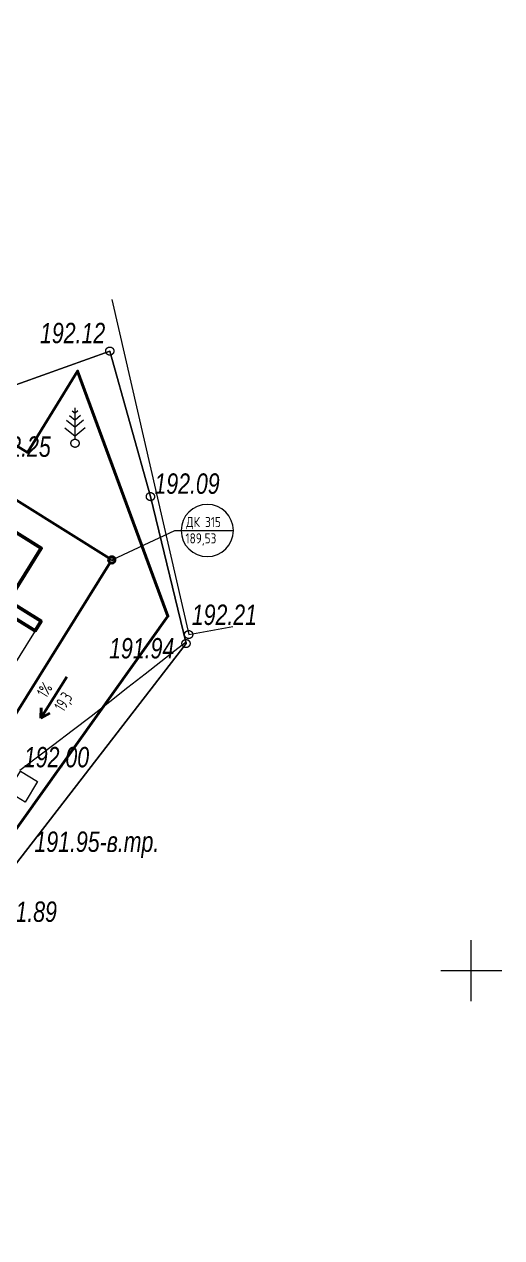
# Model space of a CAD drawing. Header units: millimetres. Extents: x -38151500 to -27467627, y -20617104 to -20349562.
# Drawn here: x -29043029 to -29019542, y -20517064 to -20457442 of the extents above; entities that cross this region are included whole.
import ezdxf
from ezdxf.xclip import XClip

# ---------------------------------------------------------------- set-up
doc = ezdxf.new("R2010")
doc.units = ezdxf.units.MM
doc.header["$MEASUREMENT"] = 0
doc.header["$XCLIPFRAME"] = 0
doc.linetypes.add('Wipeout_Contour', pattern=[1000, 0, -1000])
for name, color, linetype in [('!!! ПОДОСНОВА', 7, 'Continuous'), ('Дренаж', 7, 'Continuous'), ('Дренаж выноски', 7, 'Continuous')]:
    doc.layers.add(name, color=color, linetype=linetype)
for name, color, linetype, lineweight, true_color in [('Дренаж выноски_Ном._пера__20', 7, 'Continuous', 40, 0xe15500), ('Дренаж выноски_Ном._пера__21', 7, 'Continuous', 15, 0xfb5f00), ('Дренаж_Ном._пера__20', 7, 'Continuous', 40, 0xe15500)]:
    doc.layers.add(name, color=color, linetype=linetype, lineweight=lineweight, true_color=true_color)
for name, color, linetype, lineweight in [('Новый_Defpoints_Ном._пера__16', 16, 'Continuous', 20), ('Новый_ГП_Граница участка_Ном._пера__1', 1, 'Continuous', 40), ('Новый_ГП_Здание сооружение_Ном._пера__22', 22, 'Continuous', 50), ('Чертеж_1_Новофедоровское_снт 28_07$0$tp_отметки_новые_Ном._пера__253', 252, 'Continuous', 18), ('Чертеж_1_Новый_ГП_Топография_Ном._пера__253', 252, 'Continuous', 18), ('Чертеж_1_Новый_Новофедоровское_снт 28_07$0$SETKA_Ном._пера__7', 7, 'Continuous', 18), ('Чертеж_1_Новый_Новофедоровское_снт 28_07$0$tp_Здания_Ном._пера__253', 252, 'Continuous', 18), ('Чертеж_1_Новый_Новофедоровское_снт 28_07$0$tp_Ограждения ДЕР_Ном._пера__253', 252, 'Continuous', 18), ('Чертеж_1_Новый_Новофедоровское_снт 28_07$0$tp_Ограждения мет_Ном._пера__253', 252, 'Continuous', 18), ('Чертеж_1_Новый_Новофедоровское_снт 28_07$0$tp_отметки_новые_Ном._пера__7', 7, 'Continuous', 18), ('Чертеж_1_Новый_Новофедоровское_снт 28_07$0$tp_растительность_Ном._пера__7', 7, 'Continuous', 18), ('Чертеж_1_Новый_Новофедоровское_снт 28_07$0$tp_рельеф_Ном._пера__253', 252, 'Continuous', 18)]:
    doc.layers.add(name, color=color, linetype=linetype, lineweight=lineweight)
doc.styles.add('РЎР“Р•РќР•Р\xa0РР\xa0_РЎРўРР›Р¬_1', font='arial.ttf', dxfattribs={"width": 0.75})
doc.styles.add('РЎР“Р•РќР•Р\xa0РР\xa0_РЎРўРР›Р¬_6', font='', dxfattribs={"width": 0.8})
doc.styles.add('РЎР“Р•РќР•Р\xa0РР\xa0_РЎРўРР›Р¬_7', font='')
doc.styles.get('РЎР“Р•РќР•Р\xa0РР\xa0_РЎРўРР›Р¬_6').set_extended_font_data('GOST_type_A')
doc.styles.get('РЎР“Р•РќР•Р\xa0РР\xa0_РЎРўРР›Р¬_7').set_extended_font_data('GOST_type_A')

# ---------------------------------------------------------------- blocks, each defined once
blk = doc.blocks.new('Чертеж_6_1', base_point=(9028958, 0))
at = {"layer": 'Чертеж_1_Новый_ГП_Топография_Ном._пера__253', "color": 252, "lineweight": 18, "flags": 128}
for points in [[(-29093242, -20517064), (-29093202, -20517000), (-29082715, -20499900), (-29056545, -20516708), (-29044984, -20500671), (-29035068, -20487867), (-29036822, -20480650), (-29038827, -20473503), (-29044320, -20475465), (-29047175, -20474628), (-29061447, -20465849), (-29051497, -20449640), (-29059106, -20444942), (-29100137, -20512686)], [(-29062272, -20466500), (-29042872, -20478480), (-29040402, -20474480), (-29035962, -20486530), (-29045692, -20500140), (-29044832, -20500700), (-29056192, -20516190), (-29056522, -20516730), (-29056792, -20516560), (-29081272, -20500980), (-29070592, -20483870), (-29072302, -20482750)]]:
    blk.add_lwpolyline(points, close=True, dxfattribs=at)
at = {"layer": 'Чертеж_1_Новый_Новофедоровское_снт 28_07$0$SETKA_Ном._пера__7', "color": 7, "lineweight": 18, "flags": 128}
for points in [[(-29021042, -20505441), (-29021042, -20502441)], [(-29022542, -20503941), (-29019542, -20503941)]]:
    blk.add_lwpolyline(points, dxfattribs=at)
at = {"layer": 'Чертеж_1_Новый_Новофедоровское_снт 28_07$0$tp_Здания_Ном._пера__253', "color": 252, "lineweight": 18, "flags": 128}
blk.add_lwpolyline([(-29042991, -20495656), (-29043834, -20495146), (-29043221, -20494132), (-29042378, -20494642)], close=True, dxfattribs=at)
at = {"layer": 'Чертеж_1_Новый_Новофедоровское_снт 28_07$0$tp_Ограждения ДЕР_Ном._пера__253', "color": 252, "lineweight": 18, "flags": 128}
blk.add_lwpolyline([(-29044320, -20475465), (-29038827, -20473503), (-29036821, -20480652), (-29035068, -20487867), (-29044984, -20500671), (-29054742, -20513890), (-29054989, -20514232)], dxfattribs=at)
at = {"layer": 'Чертеж_1_Новый_Новофедоровское_снт 28_07$0$tp_Ограждения мет_Ном._пера__253', "color": 252, "lineweight": 18, "flags": 128}
blk.add_lwpolyline([(-29038715, -20470964), (-29034938, -20487427), (-29032767, -20487025)], dxfattribs=at)
at = {"layer": 'Чертеж_1_Новый_Новофедоровское_снт 28_07$0$tp_отметки_новые_Ном._пера__7', "color": 7, "lineweight": 18}
for centre in [(-29038822, -20473500), (-29040532, -20478030), (-29036822, -20480650), (-29034942, -20487430), (-29035072, -20487870)]:
    blk.add_circle(centre, 200, dxfattribs=at)
at = {"layer": 'Чертеж_1_Новый_Новофедоровское_снт 28_07$0$tp_растительность_Ном._пера__7', "color": 7, "lineweight": 18}
for p, q in [((-29040668, -20476429), (-29040532, -20476542)), ((-29040532, -20477830), (-29040532, -20476280)), ((-29040397, -20476429), (-29040532, -20476542)), ((-29040944, -20476895), (-29040532, -20477241)), ((-29040798, -20476665), (-29040532, -20476887)), ((-29040267, -20476665), (-29040532, -20476887)), ((-29040120, -20476895), (-29040532, -20477241)), ((-29041032, -20477265), (-29040532, -20477685)), ((-29040032, -20477265), (-29040532, -20477685))]:
    blk.add_line(p, q, dxfattribs=at)
blk.add_circle((-29040532, -20478030), 200, dxfattribs=at)
at = {"layer": 'Чертеж_1_Новый_Новофедоровское_снт 28_07$0$tp_рельеф_Ном._пера__253', "color": 252, "lineweight": 18, "flags": 128}
blk.add_lwpolyline([(-29043242, -20494090), (-29042438, -20493492), (-29041571, -20492837), (-29040666, -20492145), (-29039742, -20491432), (-29038822, -20490718), (-29037927, -20490021), (-29037081, -20489359), (-29036303, -20488752), (-29035617, -20488217), (-29035043, -20487772)], dxfattribs=at)
at = {"layer": 'Чертеж_1_Новофедоровское_снт 28_07$0$tp_отметки_новые_Ном._пера__253', "color": 252, "lineweight": 18, "char_height": 1000, "attachment_point": 7, "style": 'РЎР“Р•РќР•Р\xa0РР\xa0_РЎРўРР›Р¬_1'}
for s, insert in [('\\A1;{\\pql;\\fArial|b0|i1|c204|p0;\\W0.750000;192.12}', (-29042252, -20473127)), ('\\A1;{\\pql;\\fArial|b0|i1|c204|p0;\\W0.750000;192.25}', (-29044930, -20478708)), ('\\A1;{\\pql;\\fArial|b0|i1|c204|p0;\\W0.750000;192.09}', (-29036623, -20480525)), ('\\A1;{\\pql;\\fArial|b0|i1|c204|p0;\\W0.750000;192.21}', (-29034786, -20486969)), ('\\A1;{\\pql;\\fArial|b0|i1|c204|p0;\\W0.750000;191.94}', (-29038854, -20488616)), ('\\A1;{\\pql;\\fArial|b0|i1|c204|p0;\\W0.750000;192.00}', (-29043043, -20493965)), ('\\A1;{\\pql;\\fArial|b0|i1|c204|p0;\\W0.750000;191.95-в.тр.}', (-29042526, -20498407)), ('\\A1;{\\pql;\\fArial|b0|i1|c204|p0;\\W0.750000;191.89}', (-29044626, -20501559))]:
    blk.add_mtext(s, dxfattribs=dict(at, insert=insert))
blk = doc.blocks.new('Стена_36_5', base_point=(-29048924, -20500086))
at = {"layer": 'Дренаж_Ном._пера__20', "linetype": 'Continuous', "lineweight": 40, "true_color": 0xe15500}
for points in [[(-29038725, -20483761), (-29048924, -20500085), (-29048924, -20500085), (-29038723, -20483761)], [(-29038724, -20483760), (-29038725, -20483761), (-29038723, -20483761)]]:
    blk.add_hatch(color=32, dxfattribs=at).paths.add_polyline_path(points)
at = {"layer": 'Дренаж_Ном._пера__20', "color": 32, "lineweight": 40, "true_color": 0xe15500, "flags": 128}
for points in [[(-29048924, -20500085), (-29038723, -20483761)], [(-29038725, -20483761), (-29048924, -20500085)], [(-29038723, -20483761), (-29038724, -20483760)]]:
    blk.add_lwpolyline(points, dxfattribs=at)
blk = doc.blocks.new('Стена_37_5', base_point=(-29038723, -20483761))
at = {"layer": 'Дренаж_Ном._пера__20', "linetype": 'Continuous', "lineweight": 40, "true_color": 0xe15500}
blk.add_hatch(color=32, dxfattribs=at).paths.add_polyline_path([(-29058989, -20471098), (-29058989, -20471098), (-29038725, -20483761), (-29038724, -20483760)])
at = {"layer": 'Дренаж_Ном._пера__20', "color": 32, "lineweight": 40, "true_color": 0xe15500, "flags": 128}
for points in [[(-29038724, -20483760), (-29058989, -20471098)], [(-29058989, -20471098), (-29038725, -20483761)]]:
    blk.add_lwpolyline(points, dxfattribs=at)
blk = doc.blocks.new('Колонна_20_5', base_point=(-29038723, -20483761))
at = {"color": 254, "linetype": 'Wipeout_Contour', "lineweight": 0, "ltscale": 995017696.5715859}
blk.add_wipeout([(-29038881, -20483761), (-29038881, -20483761), (-29038873, -20483810), (-29038851, -20483854), (-29038816, -20483888), (-29038772, -20483911), (-29038723, -20483919), (-29038723, -20483919), (-29038723, -20483919), (-29038674, -20483911), (-29038631, -20483888), (-29038596, -20483854), (-29038573, -20483810), (-29038566, -20483761), (-29038566, -20483761), (-29038566, -20483761), (-29038573, -20483712), (-29038596, -20483668), (-29038631, -20483634), (-29038674, -20483611), (-29038723, -20483604), (-29038723, -20483604), (-29038723, -20483604), (-29038772, -20483611), (-29038816, -20483634), (-29038851, -20483668), (-29038873, -20483712)], dxfattribs=at).dxf.layer = 'Дренаж'
at = {"layer": 'Дренаж_Ном._пера__20', "color": 32, "lineweight": 40, "true_color": 0xe15500, "flags": 128}
blk.add_lwpolyline([(-29038881, -20483761, 0.414214), (-29038723, -20483919, 0.414214), (-29038566, -20483761, 0.414214), (-29038723, -20483604, 0.414214)], format="xyb", close=True, dxfattribs=at)
blk = doc.blocks.new('Линия_4_5', base_point=(-29040941, -20489498))
at = {"layer": 'Дренаж выноски_Ном._пера__20', "color": 32, "lineweight": 40, "true_color": 0xe15500}
for p, q in [((-29040941, -20489498), (-29042212, -20491533)), ((-29042212, -20491533), (-29042195, -20491033)), ((-29042212, -20491533), (-29041771, -20491298))]:
    blk.add_line(p, q, dxfattribs=at)
blk = doc.blocks.new('Выноска_13_5', base_point=(-29038723, -20483761))
at = {"layer": 'Дренаж выноски_Ном._пера__21', "color": 20, "lineweight": 15, "true_color": 0xfb5f00}
for p, q in [((-29038678, -20483740), (-29035620, -20482317)), ((-29035620, -20482317), (-29035309, -20482317)), ((-29035309, -20482317), (-29032744, -20482317))]:
    blk.add_line(p, q, dxfattribs=at)
at = {"layer": 'Дренаж выноски_Ном._пера__21', "color": 20, "lineweight": 15, "true_color": 0xfb5f00, "flags": 128}
blk.add_lwpolyline([(-29032744, -20482317, 1), (-29035309, -20482317, 1)], format="xyb", close=True, dxfattribs=at)
at = {"layer": 'Дренаж выноски_Ном._пера__21', "color": 20, "lineweight": 15, "true_color": 0xfb5f00}
blk.add_circle((-29038723, -20483761), 50, dxfattribs=at)
at = {"layer": 'Дренаж выноски_Ном._пера__21', "color": 20, "lineweight": 15, "true_color": 0xfb5f00, "insert": (-29034026, -20481650), "char_height": 500, "width": 2000, "attachment_point": 2, "line_spacing_factor": 0.961326, "style": 'РЎР“Р•РќР•Р\xa0РР\xa0_РЎРўРР›Р¬_7'}
blk.add_mtext('\\A1;{\\pqc;\\pt0,21000;\\fGOST_type_A|b0|i0|c0|p0;\\W1.000000;ДК 315\\fGOST_type_A|b0|i0|c0|p0;\\W1.000000;\\A1{\\H.66x;\\S^  ;}\\fGOST_type_A|b0|i0|c0|p0;\\W1.000000;\\fGOST_type_A|b0|i0|c0|p0;\\W1.000000;\\A1{\\H.66x;\\S^  ;}\\fGOST_type_A|b0|i0|c0|p0;\\W1.000000; \\fGOST_type_A|b0|i0|c0|p0;\\W1.000000;\\fGOST_type_A|b0|i0|c0|p0;\\W1.000000;\\fGOST_type_A|b0|i0|c0|p0;\\W1.000000;\\fGOST_type_A|b0|i0|c0|p0;\\W1.000000;\\fGOST_type_A|b0|i0|c0|p0;\\W1.000000;189,53 \\fGOST_type_A|b0|i0|c0|p0;\\W1.000000;\\A1{\\H.66x;\\S^  ;}\\fGOST_type_A|b0|i0|c0|p0;\\W1.000000;\\fGOST_type_A|b0|i0|c0|p0;\\W1.000000;\\A1{\\H.66x;\\S^  ;}\\fGOST_type_A|b0|i0|c0|p0;\\W1.000000;\\fGOST_type_A|b0|i0|c0|p0;\\W1.000000;\\fGOST_type_A|b0|i0|c0|p0;\\W1.000000;\\fGOST_type_A|b0|i0|c0|p0;\\W1.000000;\\fGOST_type_A|b0|i0|c0|p0;\\W1.000000;\\fGOST_type_A|b0|i0|c0|p0;\\W1.000000;\\fGOST_type_A|b0|i0|c0|p0;\\W1.000000;\\fGOST_type_A|b0|i0|c0|p0;\\W1.000000;\\fGOST_type_A|b0|i0|c0|p0;\\W1.000000;\\fGOST_type_A|b0|i0|c0|p0;\\W1.000000;\\fGOST_type_A|b0|i0|c0|p0;\\W1.000000;\\fGOST_type_A|b0|i0|c0|p0;\\W1.000000;\\fGOST_type_A|b0|i0|c0|p0;\\W1.000000;\\fGOST_type_A|b0|i0|c0|p0;\\W1.000000;\\fGOST_type_A|b0|i0|c0|p0;\\W1.000000;\\fGOST_type_A|b0|i0|c0|p0;\\W1.000000;\\fGOST_type_A|b0|i0|c0|p0;\\W1.000000;\\fGOST_type_A|b0|i0|c0|p0;\\W1.000000;\\fGOST_type_A|b0|i0|c0|p0;\\W1.000000;\\fGOST_type_A|b0|i0|c0|p0;\\W1.000000;\\fGOST_type_A|b0|i0|c0|p0;\\W1.000000;\\fGOST_type_A|b0|i0|c0|p0;\\W1.000000;\\fGOST_type_A|b0|i0|c0|p0;\\W1.000000;\\fGOST_type_A|b0|i0|c0|p0;\\W1.000000;\\fGOST_type_A|b0|i0|c0|p0;\\W1.000000;\\fGOST_type_A|b0|i0|c0|p0;\\W1.000000;\\fGOST_type_A|b0|i0|c0|p0;\\W1.000000;\\fGOST_type_A|b0|i0|c0|p0;\\W1.000000;\\fGOST_type_A|b0|i0|c0|p0;\\W1.000000;\\fGOST_type_A|b0|i0|c0|p0;\\W1.000000;\\fGOST_type_A|b0|i0|c0|p0;\\W1.000000;\\fGOST_type_A|b0|i0|c0|p0;\\W1.000000;\\fGOST_type_A|b0|i0|c0|p0;\\W1.000000;\\fGOST_type_A|b0|i0|c0|p0;\\W1.000000;\\fGOST_type_A|b0|i0|c0|p0;\\W1.000000;}', dxfattribs=at)

msp = doc.modelspace()

# ---------------------------------------------------------------- linework, layer by layer
at = {"layer": 'Новый_Defpoints_Ном._пера__16', "color": 16, "lineweight": 20}
msp.add_lwpolyline([(-29049351.7, -20498226.87), (-29049394.05, -20498200.09), (-29050347.84, -20499726.47), (-29054265.91, -20497278.35), (-29053603.24, -20496218.51), (-29056894.08, -20494162.42), (-29057662.66, -20495392.47), (-29063717.51, -20491608.97), (-29062949.12, -20490378.81), (-29067569.79, -20487470.61), (-29066546.12, -20485831.75), (-29066588.37, -20485805.01), (-29058559.76, -20472957.63), (-29042192.92, -20483184.77), (-29043808.73, -20485770.62), (-29042199.23, -20486777.3)], close=True, dxfattribs=at)
at = {"layer": 'Новый_ГП_Здание сооружение_Ном._пера__22', "color": 22, "lineweight": 50}
msp.add_lwpolyline([(-29044100.62, -20486237.73), (-29042488.82, -20487244.9), (-29042199.23, -20486777.3), (-29043809.16, -20485771.31), (-29042192.92, -20483184.77), (-29052539.1, -20476719.76)], dxfattribs=at)

# ---------------------------------------------------------------- block references
at = {"layer": '!!! ПОДОСНОВА', "color": 252, "lineweight": 40}
ref = msp.add_blockref('Чертеж_6_1', (9028957.92, 0), dxfattribs=at)
XClip(ref).set_block_clipping_path([(-29127816.0149990618, -20418838.4532491304), (-29127816.0149990618, -20510095.8116091713), (-29105235.4453496896, -20510095.8116091713), (-29099842.3076653518, -20521215.6831232607), (-29014476.4440356195, -20521215.6831232607), (-29014476.4440356195, -20418721.7424019799)])
at = {"layer": 'Дренаж', "color": 32, "lineweight": 40, "true_color": 0xe15500}
for name, p in [('Стена_37_5', (-29038723.17, -20483761.02)), ('Стена_36_5', (-29048924.11, -20500085.94))]:
    msp.add_blockref(name, p, dxfattribs=at)
at = {"layer": 'Дренаж выноски', "color": 32, "lineweight": 40, "true_color": 0xe15500}
msp.add_blockref('Линия_4_5', (-29040940.67, -20489498.11), dxfattribs=at)

# ---------------------------------------------------------------- texts
at = {"layer": 'Дренаж выноски_Ном._пера__20', "color": 32, "lineweight": 40, "true_color": 0xe15500, "char_height": 600, "attachment_point": 5, "rotation": 58.0916223, "style": 'РЎР“Р•РќР•Р\xa0РР\xa0_РЎРўРР›Р¬_6'}
for s, insert in [('\\A1;{\\pqc;\\fGOST_type_A|b0|i0|c0|p0;\\W0.800000;1%}', (-29042029.62, -20490150.79)), ('\\A1;{\\pqc;\\fGOST_type_A|b0|i0|c0|p0;\\W0.800000;19\\fGOST_type_A|b0|i0|c0|p0;\\W0.800000;,\\fGOST_type_A|b0|i0|c0|p0;\\W0.800000;3}', (-29041049.74, -20490760.91))]:
    msp.add_mtext(s, dxfattribs=dict(at, insert=insert))

# ---------------------------------------------------------------- next in the draw order: block references
at = {"layer": 'Дренаж', "color": 32, "lineweight": 40, "true_color": 0xe15500}
msp.add_blockref('Колонна_20_5', (-29038723.17, -20483761.02), dxfattribs=at)

# ---------------------------------------------------------------- next in the draw order: linework, layer by layer
at = {"layer": 'Новый_ГП_Граница участка_Ном._пера__1', "color": 1, "lineweight": 40}
msp.add_lwpolyline([(-29062272.08, -20466500), (-29042872.08, -20478480), (-29040402.08, -20474480), (-29035962.08, -20486530), (-29045692.08, -20500140), (-29044832.08, -20500700), (-29056192.08, -20516190), (-29056522.08, -20516730), (-29056792.08, -20516560), (-29081272.08, -20500980), (-29070592.08, -20483870), (-29072302.08, -20482750)], close=True, dxfattribs=at)

# ---------------------------------------------------------------- next in the draw order: block references
at = {"layer": 'Дренаж выноски', "color": 20, "lineweight": 15, "true_color": 0xfb5f00}
msp.add_blockref('Выноска_13_5', (-29038723.17, -20483761.02), dxfattribs=at)

doc.saveas('drawing.dxf')
